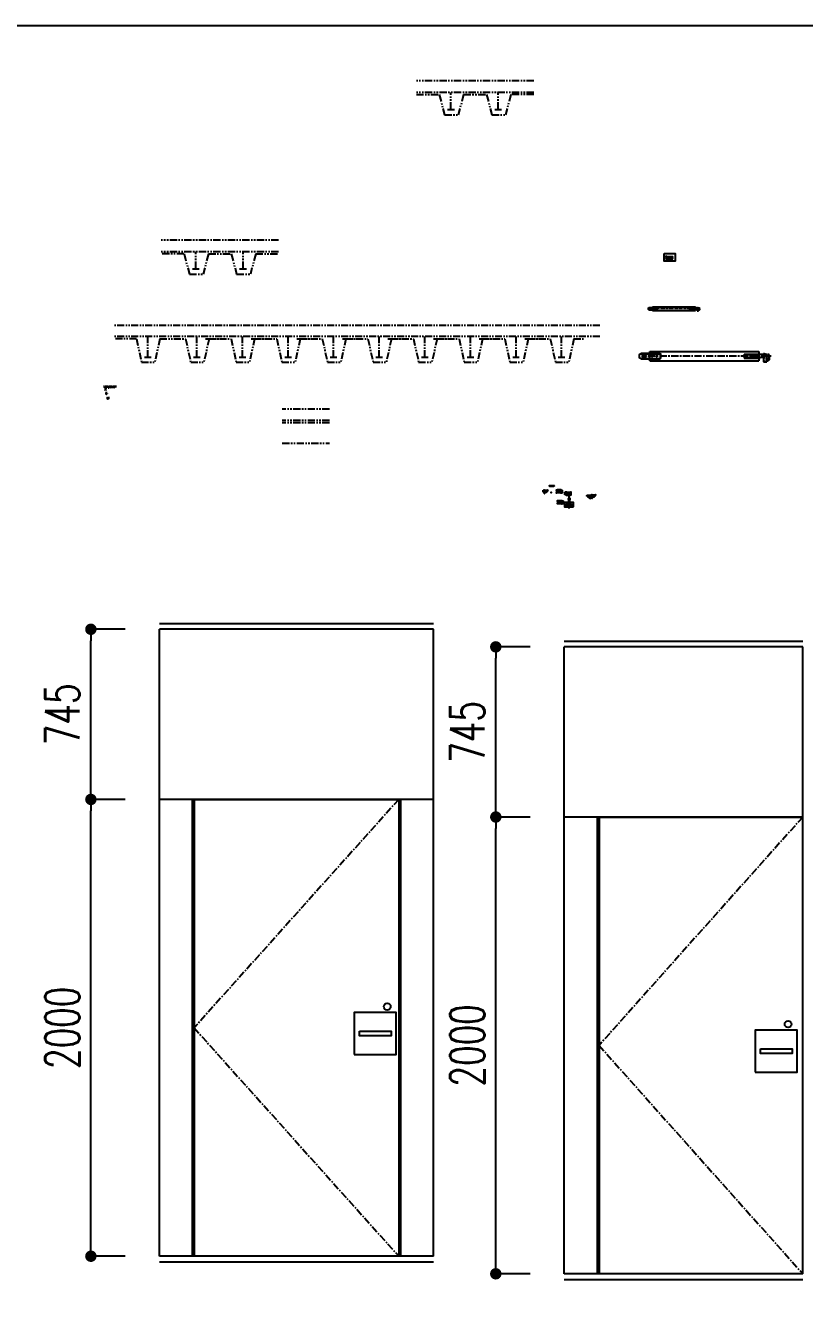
# Model space of a CAD drawing. Header units: inches. Extents: x 107967 to 757940, y -1505 to 368711.
# Drawn here: x 351636 to 438283, y 142697 to 284385 of the extents above; entities that cross this region are included whole.
import ezdxf

# ---------------------------------------------------------------- set-up
doc = ezdxf.new("R2010")
doc.units = ezdxf.units.IN
doc.header["$MEASUREMENT"] = 0
for name, pattern in [('CENTER', [50.8, 31.75, -6.35, 6.35, -6.35]), ('HIDDEN', [9.525, 6.35, -3.175]), ('PHANTOM', [63.5, 31.75, -6.35, 6.35, -6.35, 6.35, -6.35])]:
    doc.linetypes.add(name, pattern=pattern)
for name, color, linetype in [('_P11_製品', 4, 'Continuous'), ('_P11_製品寸法', 9, 'Continuous'), ('_別途', 6, 'PHANTOM'), ('_吊下地', 40, 'Continuous'), ('_基準', 1, 'CENTER'), ('_製品', 4, 'Continuous'), ('P11_製品', 4, 'Continuous')]:
    doc.layers.add(name, color=color, linetype=linetype)
doc.styles.add('OKAMURA', font='simplex8.shx', dxfattribs={"width": 0.7, "bigfont": 'BIGFONT.shx'})
doc.dimstyles.new('OKAMURA-050', dxfattribs={"dimscale": 50, "dimtxt": 3, "dimasz": 1, "dimexe": 0, "dimexo": 3, "dimgap": 1, "dimtad": 1, "dimdec": 8, "dimdsep": 46, "dimtxsty": 'OKAMURA', "dimblk1": 'DOT', "dimblk2": 'DOT', "dimsah": 1, "dimcen": 0, "dimclrt": 3, "dimadec": 0, "dimazin": 0, "dimtfac": 1, "dimtdec": 8, "dimtix": 1, "dimtmove": 2, "dimatfit": 3, "dimfxl": 1, "dimtolj": 1, "dimarcsym": 0})

# ---------------------------------------------------------------- blocks, each defined once
blk = doc.blocks.new('*U175')
at = {"layer": '_別途'}
for p, q in [((207, 60), (0, 60)), ((207, 10), (0, 10)), ((0, 0), (100, 0)), ((100, 0), (123.5, -88)), ((151.5, -65), (151.5, 10)), ((207, 0), (183.5, -88)), ((123.5, -88), (183.5, -88)), ((136.5, -65), (166.5, -65))]:
    blk.add_line(p, q, dxfattribs=at)
blk = doc.blocks.new('*U176')
at = {"layer": '_別途'}
for p, q in [((207, 60), (0, 60)), ((207, 10), (0, 10)), ((207, 0), (0, 0)), ((0, -88), (207, -88))]:
    blk.add_line(p, q, dxfattribs=at)
blk = doc.blocks.new('SAN_DEKKI_Y2')
at = {"layer": '_別途'}
for p, q in [((207, 60), (-100, 60)), ((51.5, 10), (-100, 10)), ((-100, 0), (0, 0)), ((0, 0), (23.5, -88)), ((51.5, -65), (51.5, 10)), ((207, 10), (51.5, 10)), ((107, 0), (83.5, -88)), ((107, 0), (207, 0)), ((23.5, -88), (83.5, -88)), ((36.5, -65), (66.5, -65))]:
    blk.add_line(p, q, dxfattribs=at)
blk = doc.blocks.new('*U177')
at = {"layer": '_別途'}
for p, q in [((1451, 60), (0, 60)), ((1451, 10), (0, 10)), ((100, 0), (0, 0)), ((100, 0), (123.5, -88)), ((151.5, -65), (151.5, 10)), ((207, 0), (183.5, -88)), ((207, 0), (257, 0)), ((257, 0), (307, 0)), ((307, 0), (330.5, -88)), ((358.5, -65), (358.5, 10)), ((414, 0), (390.5, -88)), ((414, 0), (464, 0)), ((464, 0), (514, 0)), ((514, 0), (537.5, -88)), ((565.5, -65), (565.5, 10)), ((621, 0), (597.5, -88)), ((621, 0), (671, 0)), ((671, 0), (721, 0)), ((721, 0), (744.5, -88)), ((772.5, -65), (772.5, 10)), ((828, 0), (804.5, -88)), ((828, 0), (878, 0)), ((878, 0), (928, 0)), ((928, 0), (951.5, -88)), ((979.5, -65), (979.5, 10)), ((1035, 0), (1011.5, -88)), ((1035, 0), (1085, 0)), ((1085, 0), (1135, 0)), ((1135, 0), (1158.5, -88)), ((1186.5, -65), (1186.5, 10)), ((1242, 0), (1218.5, -88)), ((1242, 0), (1292, 0)), ((123.5, -88), (183.5, -88)), ((136.5, -65), (166.5, -65)), ((330.5, -88), (390.5, -88)), ((343.5, -65), (373.5, -65)), ((537.5, -88), (597.5, -88)), ((550.5, -65), (580.5, -65)), ((744.5, -88), (804.5, -88)), ((757.5, -65), (787.5, -65)), ((951.5, -88), (1011.5, -88)), ((964.5, -65), (994.5, -65)), ((1158.5, -88), (1218.5, -88)), ((1171.5, -65), (1201.5, -65))]:
    blk.add_line(p, q, dxfattribs=at)
blk = doc.blocks.new('*U173')
at = {"layer": '_別途'}
for p, q in [((2204.3, 60), (0, 60)), ((2204.3, 10), (0, 10)), ((100, 0), (0, 0)), ((100, 0), (123.5, -106.7)), ((151.5, -83.7), (151.5, 10)), ((207, 0), (183.5, -106.7)), ((207, 0), (323, 0)), ((323, 0), (346.5, -106.7)), ((374.5, -83.7), (374.5, 10)), ((430, 0), (406.5, -106.7)), ((414, 0), (530, 0)), ((430, 0), (480, 0)), ((530, 0), (553.5, -106.7)), ((581.5, -83.7), (581.5, 10)), ((637, 0), (613.5, -106.7)), ((621, 0), (737, 0)), ((637, 0), (687, 0)), ((737, 0), (760.5, -106.7)), ((788.5, -83.7), (788.5, 10)), ((844, 0), (820.5, -106.7)), ((828, 0), (944, 0)), ((844, 0), (894, 0)), ((944, 0), (967.5, -106.7)), ((995.5, -83.7), (995.5, 10)), ((1051, 0), (1027.5, -106.7)), ((1035, 0), (1151, 0)), ((1051, 0), (1101, 0)), ((1151, 0), (1174.5, -106.7)), ((1202.5, -83.7), (1202.5, 10)), ((1258, 0), (1234.5, -106.7)), ((1242, 0), (1358, 0)), ((1258, 0), (1308, 0)), ((1358, 0), (1381.5, -106.7)), ((1409.5, -83.7), (1409.5, 10)), ((1465, 0), (1441.5, -106.7)), ((1449, 0), (1565, 0)), ((1465, 0), (1515, 0)), ((1565, 0), (1588.5, -106.7)), ((1616.5, -83.7), (1616.5, 10)), ((1672, 0), (1648.5, -106.7)), ((1656, 0), (1772, 0)), ((1672, 0), (1722, 0)), ((1772, 0), (1795.5, -106.7)), ((1823.5, -83.7), (1823.5, 10)), ((1879, 0), (1855.5, -106.7)), ((1863, 0), (1979, 0)), ((1879, 0), (1929, 0)), ((1979, 0), (2002.5, -106.7)), ((2030.5, -83.7), (2030.5, 10)), ((2086, 0), (2062.5, -106.7)), ((2086, 0), (2136, 0)), ((123.5, -106.7), (183.5, -106.7)), ((136.5, -83.7), (166.5, -83.7)), ((346.5, -106.7), (406.5, -106.7)), ((359.5, -83.7), (389.5, -83.7)), ((553.5, -106.7), (613.5, -106.7)), ((566.5, -83.7), (596.5, -83.7)), ((760.5, -106.7), (820.5, -106.7)), ((773.5, -83.7), (803.5, -83.7)), ((967.5, -106.7), (1027.5, -106.7)), ((980.5, -83.7), (1010.5, -83.7)), ((1174.5, -106.7), (1234.5, -106.7)), ((1187.5, -83.7), (1217.5, -83.7)), ((1381.5, -106.7), (1441.5, -106.7)), ((1394.5, -83.7), (1424.5, -83.7)), ((1588.5, -106.7), (1648.5, -106.7)), ((1601.5, -83.7), (1631.5, -83.7)), ((1795.5, -106.7), (1855.5, -106.7)), ((1808.5, -83.7), (1838.5, -83.7)), ((2002.5, -106.7), (2062.5, -106.7)), ((2015.5, -83.7), (2045.5, -83.7))]:
    blk.add_line(p, q, dxfattribs=at)
blk = doc.blocks.new('_DOT')
at = {"color": 0, "linetype": 'ByBlock'}
blk.add_line((-0.5, 0), (-1, 0), dxfattribs=at)
at = {"color": 0, "linetype": 'ByBlock', "const_width": 0.5}
blk.add_lwpolyline([(-0.25, 0, 1), (0.25, 0, 1)], format="xyb", close=True, dxfattribs=at)
blk = doc.blocks.new('*D213')
at = {"layer": '_P11_製品寸法', "color": 0, "lineweight": -2, "transparency": 16777216}
for p, q in [((-150, 2025), (-300, 2025)), ((-300, 75), (-300, 1975)), ((-150, 25), (-300, 25))]:
    blk.add_line(p, q, dxfattribs=at)
at = {"layer": 'Defpoints', "color": 0, "transparency": 16777216}
for p in [(-300, 2025), (0, 2025), (0, 25)]:
    blk.add_point(p, dxfattribs=at)
at = {"layer": '_P11_製品寸法', "color": 0, "lineweight": -2, "transparency": 16777216, "xscale": 50, "yscale": 50, "zscale": 50}
for p, rotation in [((-300, 2025), 90), ((-300, 25), 270)]:
    blk.add_blockref('_DOT', p, dxfattribs=dict(at, rotation=rotation))
at = {"layer": '_P11_製品寸法', "color": 3, "transparency": 16777216, "insert": (-425, 1025), "char_height": 150, "attachment_point": 5, "rotation": 90, "style": 'OKAMURA'}
blk.add_mtext('\\A1;2000', dxfattribs=at)
blk = doc.blocks.new('*D214')
at = {"layer": '_P11_製品寸法', "color": 0, "lineweight": -2, "transparency": 16777216}
for p, q in [((-150, 2770), (-300, 2770)), ((-300, 2075), (-300, 2720)), ((-150, 2025), (-300, 2025))]:
    blk.add_line(p, q, dxfattribs=at)
at = {"layer": 'Defpoints', "color": 0, "transparency": 16777216}
for p in [(-300, 2770), (0, 2770), (0, 2025)]:
    blk.add_point(p, dxfattribs=at)
at = {"layer": '_P11_製品寸法', "color": 0, "lineweight": -2, "transparency": 16777216, "xscale": 50, "yscale": 50, "zscale": 50}
for p, rotation in [((-300, 2770), 90), ((-300, 2025), 270)]:
    blk.add_blockref('_DOT', p, dxfattribs=dict(at, rotation=rotation))
at = {"layer": '_P11_製品寸法', "color": 3, "transparency": 16777216, "insert": (-425, 2397.5), "char_height": 150, "attachment_point": 5, "rotation": 90, "style": 'OKAMURA'}
blk.add_mtext('\\A1;745', dxfattribs=at)
blk = doc.blocks.new('p11- tay nam')
for points in [[(-144, -210), (40, -210), (40, -26), (-144, -26)], [(-121, -108), (17, -108), (17, -128), (-121, -128)]]:
    blk.add_lwpolyline(points, close=True)
blk.add_circle((0, 0), 15)
blk = doc.blocks.new('*D218')
at = {"layer": '_P11_製品寸法', "color": 0, "lineweight": -2, "transparency": 16777216}
for p, q in [((-150, 2025), (-300, 2025)), ((-300, 75), (-300, 1975)), ((-150, 25), (-300, 25))]:
    blk.add_line(p, q, dxfattribs=at)
at = {"layer": 'Defpoints', "color": 0, "transparency": 16777216}
for p in [(-300, 2025), (0, 2025), (0, 25)]:
    blk.add_point(p, dxfattribs=at)
at = {"layer": '_P11_製品寸法', "color": 0, "lineweight": -2, "transparency": 16777216, "xscale": 50, "yscale": 50, "zscale": 50}
for p, rotation in [((-300, 2025), 90), ((-300, 25), 270)]:
    blk.add_blockref('_DOT', p, dxfattribs=dict(at, rotation=rotation))
at = {"layer": '_P11_製品寸法', "color": 3, "transparency": 16777216, "insert": (-425, 1025), "char_height": 150, "attachment_point": 5, "rotation": 90, "style": 'OKAMURA'}
blk.add_mtext('\\A1;2000', dxfattribs=at)
blk = doc.blocks.new('*D219')
at = {"layer": '_P11_製品寸法', "color": 0, "lineweight": -2, "transparency": 16777216}
for p, q in [((-150, 2770), (-300, 2770)), ((-300, 2075), (-300, 2720)), ((-150, 2025), (-300, 2025))]:
    blk.add_line(p, q, dxfattribs=at)
at = {"layer": 'Defpoints', "color": 0, "transparency": 16777216}
for p in [(-300, 2770), (0, 2770), (0, 2025)]:
    blk.add_point(p, dxfattribs=at)
at = {"layer": '_P11_製品寸法', "color": 0, "lineweight": -2, "transparency": 16777216, "xscale": 50, "yscale": 50, "zscale": 50}
for p, rotation in [((-300, 2770), 90), ((-300, 2025), 270)]:
    blk.add_blockref('_DOT', p, dxfattribs=dict(at, rotation=rotation))
at = {"layer": '_P11_製品寸法', "color": 3, "transparency": 16777216, "insert": (-425, 2397.5), "char_height": 150, "attachment_point": 5, "rotation": 90, "style": 'OKAMURA'}
blk.add_mtext('\\A1;745', dxfattribs=at)
blk = doc.blocks.new('*U166')
blk.add_line((0, 88), (0, 88))
blk.add_line((0, 88), (0, 88))
at = {"layer": '_別途'}
for p, q in [((514, 148), (0, 148)), ((514, 98), (0, 98)), ((100, 88), (0, 88)), ((100, 88), (123.5, 0)), ((151.5, 23), (151.5, 98)), ((207, 88), (183.5, 0)), ((207, 88), (307, 88)), ((307, 88), (330.5, 0)), ((307, 88), (330.5, 0)), ((358.5, 23), (358.5, 98)), ((358.5, 23), (358.5, 98)), ((414, 88), (390.5, 0)), ((414, 88), (390.5, 0)), ((414, 88), (514, 88)), ((123.5, 0), (183.5, 0)), ((136.5, 23), (166.5, 23)), ((330.5, 0), (390.5, 0)), ((330.5, 0), (390.5, 0)), ((343.5, 23), (373.5, 23)), ((343.5, 23), (373.5, 23))]:
    blk.add_line(p, q, dxfattribs=at)
blk = doc.blocks.new('*U167')
blk.add_line((0, 88), (0, 88))
blk.add_line((0, 88), (0, 88))
at = {"layer": '_別途'}
for p, q in [((0, 148), (-514, 148)), ((0, 98), (-514, 98)), ((-514, 88), (-414, 88)), ((-414, 88), (-390.5, 0)), ((-414, 88), (-390.5, 0)), ((-362.5, 23), (-362.5, 98)), ((-362.5, 23), (-362.5, 98)), ((-307, 88), (-330.5, 0)), ((-307, 88), (-330.5, 0)), ((-307, 88), (-207, 88)), ((-207, 88), (-183.5, 0)), ((-155.5, 23), (-155.5, 98)), ((-100, 88), (-123.5, 0)), ((0, 88), (-100, 88)), ((-390.5, 0), (-330.5, 0)), ((-377.5, 23), (-347.5, 23)), ((-377.5, 23), (-347.5, 23)), ((-183.5, 0), (-123.5, 0)), ((-170.5, 23), (-140.5, 23)), ((-390.5, 0), (-330.5, 0))]:
    blk.add_line(p, q, dxfattribs=at)
blk = doc.blocks.new('*U200')
at = {"layer": '_別途'}
for p, q in [((207, 148), (0, 148)), ((207, 98), (0, 98)), ((207, 88), (0, 88)), ((0, 0), (207, 0))]:
    blk.add_line(p, q, dxfattribs=at)
blk = doc.blocks.new('P_SCREW_RIGHT')
at = {"layer": '_吊下地', "linetype": 'ByBlock'}
for p, q in [((-17, 10), (-17, -10)), ((31, 17), (-12, 17)), ((-12, 15), (-12, 17)), ((31, 16), (-12, 16)), ((-11, 10), (-11, -10)), ((0, 17), (0, 17)), ((32, -14), (32, 14)), ((35, 15), (49, 15)), ((37, -15), (37, 15)), ((49, -15), (49, 15)), ((-12, -17), (-12, -15)), ((31, -16), (-12, -16)), ((31, -17), (-12, -17)), ((0, -17), (0, -17)), ((35, -15), (49, -15))]:
    blk.add_line(p, q, dxfattribs=at)
at = {"layer": '_吊下地', "color": 6, "linetype": 'HIDDEN'}
for radius in [8.5, 6]:
    blk.add_circle((0, 0), radius, dxfattribs=at)
at = {"layer": '_吊下地', "linetype": 'ByBlock'}
for centre in [(27, 8), (27, -8)]:
    blk.add_circle(centre, 1.5, dxfattribs=at)
for centre, start, end in [((-12, 10), 90, 180), ((-6, 10), 90, 180), ((35, 20), 222.8436, 270), ((-12, -10), 180, 270), ((-6, -10), 180, 270), ((35, -20), 90, 137.1564)]:
    blk.add_arc(centre, 5, start, end, dxfattribs=at)
at = {"layer": '_吊下地', "linetype": 'ByBlock', "extrusion": (0, 0, -1)}
for centre, major_axis, ratio in [((35, 9), (0, 1.5), 0.904894), ((35, -10), (0, 1.49), 0.909015)]:
    blk.add_ellipse(centre, major_axis=major_axis, ratio=ratio, dxfattribs=at)
at = {"layer": '_吊下地', "linetype": 'ByBlock'}
for p in [(-17, 15), (-16, 14), (-10, 14), (31, 17), (-17, -15), (31, -17)]:
    blk.add_point(p, dxfattribs=at)
at = {"layer": '_吊下地', "color": 0, "linetype": 'ByBlock'}
blk.add_point((0, 0), dxfattribs=at)
at = {"layer": '_基準'}
blk.add_line((43, 15), (43, -15), dxfattribs=at)
blk = doc.blocks.new('P_SCREW_LEFT')
at = {"layer": '_吊下地', "linetype": 'ByBlock'}
for p, q in [((-34, 10), (15, 10)), ((-34, -14), (-34, 10)), ((-3, 2), (-2, 3)), ((-2, 1), (-3, 2)), ((-1, 2), (-2, 3)), ((1, 2), (2, 3)), ((3, 2), (2, 3)), ((2, 1), (3, 2)), ((11, -1), (16, 2)), ((16, 2), (20, 2)), ((20, 2), (20, 6)), ((-34, -14), (-25, -14)), ((-25, -20), (-25, -14)), ((-20, -26), (-15, -26)), ((-15, -22), (-2, -11)), ((-15, -26), (-15, -22)), ((-2, -1), (-3, -2)), ((-2, -3), (-3, -2)), ((-1, -2), (-2, -3)), ((1, -2), (2, -3)), ((2, -1), (3, -2)), ((2, -3), (3, -2))]:
    blk.add_line(p, q, dxfattribs=at)
at = {"layer": '_吊下地', "color": 6, "linetype": 'HIDDEN'}
for p, q in [((-32, -14), (-32, 10)), ((-30, 10), (-30, -14)), ((-20, 10), (-20, -26))]:
    blk.add_line(p, q, dxfattribs=at)
at = {"layer": '_吊下地', "linetype": 'ByBlock'}
blk.add_lwpolyline([(-5, 5), (2, 7), (7, 2), (5, -5), (-2, -7), (-7, -2)], close=True, dxfattribs=at)
for radius in [6.32, 5.82]:
    blk.add_circle((0, 0), radius, dxfattribs=at)
at = {"layer": '_吊下地', "color": 6, "linetype": 'HIDDEN'}
blk.add_circle((0, 0), 4, dxfattribs=at)
at = {"layer": '_吊下地', "linetype": 'ByBlock'}
for centre, radius, start, end in [((-2, 0), 1, 315, 45), ((0, 2), 1, 225, 315), ((2, 0), 1, 135, 225), ((15, 6), 5, 0, 90), ((-20, -20), 5, 180, 270), ((-1, 1), 12, 266.4268, 349.2461), ((0, -2), 1, 45, 135)]:
    blk.add_arc(centre, radius, start, end, dxfattribs=at)
blk.add_point((-25, 10), dxfattribs=at)
at = {"layer": '_製品', "color": 1, "linetype": 'CENTER'}
blk.add_line((-25, 10), (-25, -23), dxfattribs=at)
blk = doc.blocks.new('FVBASE29')
at = {"layer": '_吊下地', "color": 0, "linetype": 'ByBlock'}
for p, q in [((-65, 8.6), (5, 8.6)), ((-65, -8.7), (-65, 8.6)), ((-65, 6.3), (5, 6.3)), ((-60, 6.3), (-60, 8.6)), ((19.8, 6.3), (-20, 6.3)), ((-20, 6.3), (-20, -6.4)), ((0, 6.3), (0, 8.6)), ((0, -8.7), (0, 8.6)), ((5, 6.3), (5, 8.6)), ((19.8, 24.3), (28.6, 24.3)), ((19.8, -12), (19.8, 24.3)), ((19.8, 22), (34.8, 22)), ((22.1, -12), (44.8, 2)), ((28.6, 24.3), (34.8, 24.3)), ((34.8, 22), (34.8, 24.3)), ((44.8, 2), (44.8, 12)), ((-65, -6.4), (5, -6.4)), ((-65, -8.7), (5, -8.7)), ((-60, -8.7), (-60, -6.4)), ((19.8, -6.4), (-20, -6.4)), ((0, -8.7), (0, -6.4)), ((5, -8.7), (5, -6.4)), ((19.8, -12), (22.1, -12))]:
    blk.add_line(p, q, dxfattribs=at)
at = {"layer": '_吊下地', "color": 0}
blk.add_line((0, -20), (0, 20), dxfattribs=at)
at = {"layer": '_吊下地', "color": 6, "linetype": 'HIDDEN'}
for p, q in [((19.8, 6.3), (45, 6.3)), ((45, 6.3), (45, -6.4)), ((45, -6.4), (19.8, -6.4))]:
    blk.add_line(p, q, dxfattribs=at)
at = {"layer": '_吊下地', "color": 0, "linetype": 'ByBlock'}
for centre in [(-55, 0), (-35, 0)]:
    blk.add_circle(centre, 3.5, dxfattribs=at)
at = {"layer": '_吊下地', "color": 6, "linetype": 'HIDDEN'}
blk.add_circle((34.8, 12.1), 4, dxfattribs=at)
at = {"layer": '_吊下地', "color": 0, "linetype": 'ByBlock'}
for centre, radius, start, end in [((-57.8, 0.7), 1.74, 299.9987, 30.0013), ((-55, 0), 2.05, 120, 128.062), ((-55, 0), 2.05, 111.938, 120), ((-54.3, 2.8), 1.74, 209.9987, 300.0013), ((-52.2, -0.7), 1.74, 119.9987, 210.0013), ((-55, 0), 2.05, 30, 38.062), ((-55, 0), 2.05, 21.938, 30), ((-37.8, 0.7), 1.74, 299.9987, 30.0013), ((-35, 0), 2.05, 120, 128.062), ((-35, 0), 2.05, 111.938, 120), ((-34.3, 2.8), 1.74, 209.9987, 300.0013), ((-32.2, -0.7), 1.74, 119.9987, 210.0013), ((-35, 0), 2.05, 30, 38.062), ((-35, 0), 2.05, 21.938, 30), ((34.8, 12), 10, 0, 90), ((-55, 0), 2.05, 201.938, 210), ((-55, 0), 2.05, 210, 218.062), ((-55.7, -2.8), 1.74, 29.9987, 120.0013), ((-55, 0), 2.05, 291.938, 300), ((-55, 0), 2.05, 300, 308.062), ((-35, 0), 2.05, 201.938, 210), ((-35, 0), 2.05, 210, 218.062), ((-35.7, -2.8), 1.74, 29.9987, 120.0013), ((-35, 0), 2.05, 291.938, 300), ((-35, 0), 2.05, 300, 308.062)]:
    blk.add_arc(centre, radius, start, end, dxfattribs=at)
blk = doc.blocks.new('FVBASE30')
at = {"layer": '_吊下地', "color": 0, "linetype": 'ByBlock'}
for p, q in [((-20, 5.5), (-20, -5.5)), ((-15, 12.5), (-15, 10.5)), ((-15, 12.5), (70, 12.5)), ((-15, 10.5), (72, 10.5)), ((23, -3.8), (23, 3.8)), ((70, 12.5), (70, 10.5)), ((70, -10.5), (70, 10.5)), ((70, 5), (72, 5)), ((72, -10.5), (72, 10.5)), ((-15, -10.5), (72, -10.5)), ((-15, -10.5), (-15, -12.5)), ((-15, -12.5), (70, -12.5)), ((70, -5), (72, -5)), ((70, -12.5), (70, -10.5))]:
    blk.add_line(p, q, dxfattribs=at)
at = {"layer": '_吊下地', "color": 0}
for p, q in [((-3.5, 0.5), (-2, 0.5)), ((-3.5, -0.5), (-3.5, 0.5)), ((-3.5, 0.5), (-2, 0.5)), ((-3.5, -0.5), (-3.5, 0.5)), ((-0.5, 3.5), (0.5, 3.5)), ((-0.5, 2), (-0.5, 3.5)), ((-0.5, 3.5), (0.5, 3.5)), ((-0.5, 2), (-0.5, 3.5)), ((0.5, 3.5), (0.5, 2)), ((0.5, 3.5), (0.5, 2)), ((2, 0.5), (3.5, 0.5)), ((2, 0.5), (3.5, 0.5)), ((3.5, 0.5), (3.5, -0.5)), ((3.5, 0.5), (3.5, -0.5)), ((25, 20), (25, -20)), ((-2, -0.5), (-3.5, -0.5)), ((-2, -0.5), (-3.5, -0.5)), ((-0.5, -3.5), (-0.5, -2)), ((-0.5, -3.5), (-0.5, -2)), ((0.5, -3.5), (-0.5, -3.5)), ((0.5, -3.5), (-0.5, -3.5)), ((0.5, -2), (0.5, -3.5)), ((0.5, -2), (0.5, -3.5)), ((3.5, -0.5), (2, -0.5)), ((3.5, -0.5), (2, -0.5))]:
    blk.add_line(p, q, dxfattribs=at)
at = {"layer": '_吊下地', "color": 6, "linetype": 'HIDDEN'}
for centre, radius in [((0, 0), 8.5), ((0, 0), 6), ((35, 0), 2.5), ((55, 0), 2.5)]:
    blk.add_circle(centre, radius, dxfattribs=at)
at = {"layer": '_吊下地', "color": 0}
blk.add_circle((0, 0), 4.5, dxfattribs=at)
blk.add_circle((0, 0), 4.5, dxfattribs=at)
at = {"layer": '_吊下地', "color": 0, "linetype": 'ByBlock'}
for centre, radius, start, end in [((-15, 5.5), 5, 90, 180), ((23.8, 0), 3.84, 102.6804, 257.3196), ((-15, -5.5), 5, 180, 270)]:
    blk.add_arc(centre, radius, start, end, dxfattribs=at)
at = {"layer": '_吊下地', "color": 0}
for centre, start, end in [((-2, 2), 270, 0), ((-2, 2), 270, 0), ((2, 2), 180, 270), ((2, 2), 180, 270), ((-2, -2), 0, 90), ((-2, -2), 0, 90), ((2, -2), 90, 180), ((2, -2), 90, 180)]:
    blk.add_arc(centre, 1.5, start, end, dxfattribs=at)
blk.add_point((0, 0), dxfattribs=at)
blk.add_point((0, 0), dxfattribs=at)
at = {"layer": '_吊下地', "color": 0, "linetype": 'ByBlock'}
blk.add_point((0, 0), dxfattribs=at)
blk = doc.blocks.new('*U324')
at = {"layer": '_吊下地'}
for p, q in [((25, 20), (502.6, 20)), ((25, -20), (502.6, -20))]:
    blk.add_line(p, q, dxfattribs=at)
at = {"layer": '_基準'}
blk.add_line((556.5, 0), (0, 0), dxfattribs=at)
at = {"layer": '_吊下地', "xscale": -1, "rotation": 180}
for name, p in [('FVBASE30', (0, 0)), ('FVBASE29', (502.6, 0))]:
    blk.add_blockref(name, p, dxfattribs=at)
blk = doc.blocks.new('*U326')
at = {"layer": '_吊下地', "linetype": 'ByBlock'}
for p, q in [((-34, 10), (15, 10)), ((-34, -14), (-34, 10)), ((-3, 2), (-2, 3)), ((-2, 1), (-3, 2)), ((-1, 2), (-2, 3)), ((1, 2), (2, 3)), ((3, 2), (2, 3)), ((2, 1), (3, 2)), ((11, -1), (16, 2)), ((16, 2), (20, 2)), ((20, 2), (20, 6)), ((-34, -14), (-25, -14)), ((-25, -20), (-25, -14)), ((-20, -26), (-15, -26)), ((-15, -22), (-2, -11)), ((-15, -26), (-15, -22)), ((-2, -1), (-3, -2)), ((-2, -3), (-3, -2)), ((-1, -2), (-2, -3)), ((1, -2), (2, -3)), ((2, -1), (3, -2)), ((2, -3), (3, -2))]:
    blk.add_line(p, q, dxfattribs=at)
at = {"layer": '_吊下地', "linetype": 'HIDDEN'}
for p, q in [((-27, 49), (-33, 48)), ((-32, 49), (-33, 48)), ((-31, 36), (-33, 48)), ((-27, 50), (-32, 49)), ((-18, 12), (-32, 12)), ((-32, 10), (-32, 12)), ((-31, 14), (-31, 36)), ((-19, 14), (-31, 14)), ((-30, 10), (-30, -14)), ((-25, 36), (-27, 50)), ((-24, 36), (-25, 36)), ((-24, 36), (-22, 50)), ((-17, 49), (-22, 50)), ((-17, 48), (-22, 49)), ((-20, 10), (-20, -26)), ((-19, 36), (-17, 48)), ((-19, 14), (-19, 36)), ((-18, 10), (-18, 12)), ((-17, 48), (-17, 49))]:
    blk.add_line(p, q, dxfattribs=at)
at = {"layer": '_吊下地'}
for p, q in [((-18, 10), (-32, 10)), ((-30, 10), (-30, -114)), ((-28, -114), (-28, 10)), ((-22, -114), (-22, 10)), ((-20, 10), (-20, -114)), ((-20, -114), (-30, -114))]:
    blk.add_line(p, q, dxfattribs=at)
at = {"layer": '_吊下地', "color": 6, "linetype": 'HIDDEN'}
blk.add_line((-32, -14), (-32, 10), dxfattribs=at)
at = {"layer": '_吊下地', "linetype": 'ByBlock'}
blk.add_lwpolyline([(-5, 5), (2, 7), (7, 2), (5, -5), (-2, -7), (-7, -2)], close=True, dxfattribs=at)
for radius in [6.32, 5.82]:
    blk.add_circle((0, 0), radius, dxfattribs=at)
at = {"layer": '_吊下地', "color": 6, "linetype": 'HIDDEN'}
blk.add_circle((0, 0), 4, dxfattribs=at)
at = {"layer": '_吊下地', "linetype": 'HIDDEN'}
for centre, start, end in [((-36, 15), 325.26993, 357.86017), ((-13, 15), 182.13983, 214.73007)]:
    blk.add_arc(centre, 5.64, start, end, dxfattribs=at)
at = {"layer": '_吊下地', "linetype": 'ByBlock'}
for centre, radius, start, end in [((-2, 0), 1, 315, 45), ((0, 2), 1, 225, 315), ((2, 0), 1, 135, 225), ((15, 6), 5, 0, 90), ((-20, -20), 5, 180, 270), ((-1, 1), 12, 266.42683, 349.24607), ((0, -2), 1, 45, 135)]:
    blk.add_arc(centre, radius, start, end, dxfattribs=at)
blk.add_point((-25, 10), dxfattribs=at)
at = {"layer": '_製品', "color": 1, "linetype": 'CENTER'}
blk.add_line((-25, 10), (-25, -23), dxfattribs=at)
blk = doc.blocks.new('P_SUPPORT_ROOM_1')
at = {"layer": '_吊下地'}
for p, q in [((-8, 45), (-3, 46)), ((-8, 45), (-8, 43)), ((-8, 43), (-3, 43)), ((-8, 41), (-2, 41)), ((-8, 41), (-7, 38)), ((-7, 38), (-2, 39)), ((-7, 36), (-2, 37)), ((-7, 36), (-7, 34)), ((-7, 34), (-2, 34)), ((-7, 32), (-1, 32)), ((-7, 32), (-7, 29)), ((-7, 29), (-1, 30)), ((-6, 27), (-1, 28)), ((-6, 27), (-6, 24)), ((-6, 24), (-6, 2)), ((-1, 24), (-3, 46)), ((-1, 24), (1, 24)), ((0, 57), (0, -29)), ((0, 50), (0, 50)), ((1, 24), (3, 46)), ((7, 32), (1, 32)), ((7, 29), (1, 30)), ((6, 27), (1, 28)), ((8, 41), (2, 41)), ((7, 38), (2, 39)), ((7, 36), (2, 37)), ((7, 34), (2, 34)), ((8, 45), (3, 46)), ((8, 43), (3, 43)), ((6, 27), (6, 24)), ((6, 24), (6, 2)), ((8, 41), (7, 38)), ((7, 36), (7, 34)), ((7, 32), (7, 29)), ((8, 45), (8, 43)), ((50, -4), (-50, -4)), ((12, -4), (-12, -4)), ((-12, -6), (-12, -4)), ((12, -6), (-12, -6)), ((-11, -14), (-11, -6)), ((11, -6), (-11, -6)), ((-9, -16), (-11, -14)), ((9, -16), (-9, -16)), ((-6, -16), (-6, -22)), ((-6, -22), (-5, -24)), ((6, -22), (-6, -22)), ((-5, -14), (-5, -6)), ((-5, -24), (5, -24)), ((-4, -24), (-4, -26)), ((-4, -26), (4, -26)), ((3, -24), (-3, -24)), ((3, -27), (-3, -27)), ((4, -24), (4, -26)), ((5, -14), (5, -6)), ((6, -22), (5, -24)), ((6, -16), (6, -22)), ((9, -16), (11, -14)), ((11, -14), (11, -6)), ((12, -6), (12, -4))]:
    blk.add_line(p, q, dxfattribs=at)
at = {"layer": '_吊下地', "color": 6, "linetype": 'HIDDEN'}
for p, q in [((-6, -2), (-6, 2)), ((-2, -24), (-2, 42)), ((2, -24), (2, 42)), ((6, -2), (6, 2)), ((-5, -4), (-6, -2)), ((-6, -2), (6, -2)), ((-6, -4), (-6, -16)), ((-5, -4), (-6, -4)), ((-6, -4), (6, -4)), ((-5, -4), (-5, -4)), ((-5, -16), (-5, -4)), ((-5, -24), (-5, -16)), ((5, -4), (6, -2)), ((5, -4), (6, -4)), ((5, -4), (5, -4)), ((5, -16), (5, -4)), ((5, -24), (5, -16)), ((6, -4), (6, -16))]:
    blk.add_line(p, q, dxfattribs=at)
at = {"layer": '_吊下地', "linetype": 'HIDDEN'}
blk.add_line((5, -4), (-5, -4), dxfattribs=at)
at = {"layer": '_吊下地'}
blk.add_lwpolyline([(50, -50), (50, 0), (-50, 0), (-50, -50), (50, -50)], dxfattribs=at)
for centre, radius in [((-20, -30), 6), ((20, -30), 6.5)]:
    blk.add_circle(centre, radius, dxfattribs=at)
for centre, radius, start, end in [((-11, 41), 3, 343.695, 27.7436), ((-10, 37), 3, 343.695, 27.7436), ((-10, 33), 3, 343.695, 27.7436), ((-9, 28), 3, 343.695, 27.7436), ((13, 42), 16, 149.2465, 178.0085), ((13, 42), 16, 178.0085, 180), ((-13, 42), 16, 1.9915, 30.7535), ((-13, 42), 16, 0, 1.9915), ((9, 28), 3, 152.2564, 196.305), ((10, 37), 3, 152.2564, 196.305), ((10, 33), 3, 152.2564, 196.305), ((11, 41), 3, 152.2564, 196.305), ((-8, -12), 3.88, 270.0357, 315.0441), ((0, -2), 13.8, 246.5734, 293.4266), ((-3, -24), 0.5, 90, 180), ((0, -24), 4, 200.3641, 228.5904), ((3, -24), 0.5, 0, 90), ((0, -24), 4, 311.4096, 339.6359), ((8, -12), 3.88, 224.9559, 269.9643)]:
    blk.add_arc(centre, radius, start, end, dxfattribs=at)
blk.add_point((0, 2), dxfattribs=at)
at = {"layer": '_吊下地', "color": 0}
blk.add_point((0, 0), dxfattribs=at)
at = {"layer": '_基準'}
for p, q in [((0, -70), (0, 70)), ((45, -30), (-45, -30)), ((-20, -55), (-20, -5)), ((20, -55), (20, -5))]:
    blk.add_line(p, q, dxfattribs=at)
blk = doc.blocks.new('FVBASE31')
at = {"layer": '_吊下地', "color": 0}
for p, q in [((-5, 10), (-11, 1)), ((-11, 1), (-6, -9)), ((6, 9), (-5, 10)), ((6, 9), (11, -1)), ((29, -21), (29, 19)), ((5, -10), (-6, -9)), ((11, -1), (5, -10))]:
    blk.add_line(p, q, dxfattribs=at)
at = {"layer": '_吊下地', "color": 6, "linetype": 'HIDDEN'}
blk.add_circle((0, 0), 12, dxfattribs=at)
at = {"layer": '_吊下地', "color": 0}
for radius in [9.5, 7, 6]:
    blk.add_circle((0, 0), radius, dxfattribs=at)
at = {"layer": '_基準'}
for p, q in [((13, -11), (-13, 11)), ((11, 13), (-11, -13))]:
    blk.add_line(p, q, dxfattribs=at)
blk = doc.blocks.new('FVBASE32')
at = {"layer": '_吊下地', "color": 0}
for p, q in [((-29, -21), (-29, 19)), ((-5, 10), (-11, 1)), ((-11, 1), (-6, -9)), ((6, 9), (-5, 10)), ((6, 9), (11, -1)), ((5, -10), (-6, -9)), ((11, -1), (5, -10))]:
    blk.add_line(p, q, dxfattribs=at)
at = {"layer": '_吊下地', "color": 6, "linetype": 'HIDDEN'}
blk.add_circle((0, 0), 12, dxfattribs=at)
at = {"layer": '_吊下地', "color": 0}
for radius in [9.5, 7, 6]:
    blk.add_circle((0, 0), radius, dxfattribs=at)
at = {"layer": '_基準'}
for p, q in [((13, -11), (-13, 11)), ((11, 13), (-11, -13))]:
    blk.add_line(p, q, dxfattribs=at)
blk = doc.blocks.new('*U323')
at = {"layer": '_吊下地'}
for p, q in [((-29, 19), (712, 19)), ((-29, 14), (712, 14)), ((-29, -21), (712, -21))]:
    blk.add_line(p, q, dxfattribs=at)
for name, p in [('FVBASE32', (0, 0)), ('FVBASE31', (683, 0))]:
    blk.add_blockref(name, p, dxfattribs=at)
blk = doc.blocks.new('P18_POINT_FOR_SAG_ROD')
at = {"layer": '_吊下地'}
for p, q in [((-5, 10), (-11, 1)), ((-11, 1), (-6, -9)), ((6, 9), (-5, 10)), ((6, 9), (11, -1)), ((5, -10), (-6, -9)), ((11, -1), (5, -10))]:
    blk.add_line(p, q, dxfattribs=at)
at = {"layer": '_吊下地', "color": 6, "linetype": 'HIDDEN'}
blk.add_circle((0, 0), 12, dxfattribs=at)
at = {"layer": '_吊下地'}
for radius in [9.5, 6]:
    blk.add_circle((0, 0), radius, dxfattribs=at)
at = {"layer": '_吊下地', "ltscale": 2}
blk.add_circle((0, 0), 7, dxfattribs=at)
at = {"layer": '_基準'}
for p, q in [((13, -11), (-13, 11)), ((11, 13), (-11, -13))]:
    blk.add_line(p, q, dxfattribs=at)
blk = doc.blocks.new('P11_HORIZONTAL_SUPPORT_SAG_ROD')
at = {"layer": '_吊下地'}
for p, q in [((-29, -21), (-29, 19)), ((-29, 19), (712, 19)), ((-29, 14), (712, 14)), ((-5, 10), (-11, 1)), ((-11, 1), (-6, -9)), ((6, 9), (-5, 10)), ((6, 9), (11, -1)), ((678, 10), (672, 1)), ((672, 1), (676, -9)), ((689, 9), (678, 10)), ((689, 9), (694, -1)), ((712, -21), (712, 19)), ((-29, -21), (712, -21)), ((5, -10), (-6, -9)), ((11, -1), (5, -10)), ((687, -10), (676, -9)), ((694, -1), (687, -10))]:
    blk.add_line(p, q, dxfattribs=at)
at = {"layer": '_吊下地', "color": 6, "linetype": 'HIDDEN'}
for centre in [(0, 0), (683, 0)]:
    blk.add_circle(centre, 12, dxfattribs=at)
at = {"layer": '_吊下地'}
for centre, radius in [((0, 0), 9.5), ((0, 0), 6), ((683, 0), 9.5), ((683, 0), 6)]:
    blk.add_circle(centre, radius, dxfattribs=at)
at = {"layer": '_吊下地', "ltscale": 2}
for centre in [(0, 0), (683, 0)]:
    blk.add_circle(centre, 7, dxfattribs=at)
at = {"layer": '_基準'}
for p, q in [((13, -11), (-13, 11)), ((11, 13), (-11, -13)), ((696, -11), (670, 11)), ((694, 13), (672, -13))]:
    blk.add_line(p, q, dxfattribs=at)
blk = doc.blocks.new('*U212')
at = {"layer": '_P11_製品'}
for p, q in [((0, 25), (0, 2770)), ((1200, 25), (1200, 2770)), ((1200, 2025), (0, 2025)), ((143.5, 2025), (143.5, 25)), ((152, 2025), (152, 25)), ((156, 2025), (1044, 2025)), ((1048, 2025), (1048, 25)), ((1056.5, 2025), (1056.5, 25)), ((0, 0), (1200, 0))]:
    blk.add_line(p, q, dxfattribs=at)
at = {"layer": '_P11_製品', "color": 1, "linetype": 'CENTER'}
for p, q in [((1048, 2025), (152, 1025)), ((152, 1025), (1048, 25))]:
    blk.add_line(p, q, dxfattribs=at)
at = {"layer": '_P11_製品'}
for points in [[(0, 2795), (1200, 2795)], [(1200, 2770), (0, 2770)], [(1200, 25), (0, 25)]]:
    blk.add_lwpolyline(points, dxfattribs=at)
at = {"layer": 'P11_製品'}
blk.add_blockref('p11- tay nam', (997.5, 1118), dxfattribs=at)
at = {"layer": '_P11_製品寸法'}
for base, p1, p2, picture, middle in [((-300, 2770), (0, 2025), (0, 2770), '*D214', (-425, 2397.5)), ((-300, 2025), (0, 25), (0, 2025), '*D213', (-425, 1025))]:
    dim = blk.add_linear_dim(base=base, p1=p1, p2=p2, angle=90, dimstyle='OKAMURA-050', override={"dimtad": 1, "dimdec": 1}, dxfattribs=at)
    dim.commit()
    dim.dimension.update_dxf_attribs({"geometry": picture, "text_midpoint": middle})
blk = doc.blocks.new('*U217')
at = {"layer": '_P11_製品'}
for p, q in [((0, 25), (0, 2770)), ((1044, 2025), (1044, 2770)), ((1044, 2025), (0, 2025)), ((143.5, 2025), (143.5, 25)), ((152, 2025), (152, 25)), ((156, 2025), (1044, 2025)), ((1044, 25), (1044, 2025)), ((0, 0), (1044, 0))]:
    blk.add_line(p, q, dxfattribs=at)
at = {"layer": '_P11_製品', "color": 1, "linetype": 'CENTER'}
for p, q in [((1044, 2025), (152, 1025)), ((152, 1025), (1044, 25))]:
    blk.add_line(p, q, dxfattribs=at)
at = {"layer": '_P11_製品'}
for points in [[(0, 2795), (1044, 2795)], [(1044, 2770), (0, 2770)], [(1044, 25), (0, 25)]]:
    blk.add_lwpolyline(points, dxfattribs=at)
at = {"layer": 'P11_製品'}
blk.add_blockref('p11- tay nam', (980, 1118), dxfattribs=at)
at = {"layer": '_P11_製品寸法'}
for base, p1, p2, picture, middle in [((-300, 2770), (0, 2025), (0, 2770), '*D219', (-425, 2397.5)), ((-300, 2025), (0, 25), (0, 2025), '*D218', (-425, 1025))]:
    dim = blk.add_linear_dim(base=base, p1=p1, p2=p2, angle=90, dimstyle='OKAMURA-050', override={"dimtad": 1, "dimdec": 1}, dxfattribs=at)
    dim.commit()
    dim.dimension.update_dxf_attribs({"geometry": picture, "text_midpoint": middle})

msp = doc.modelspace()

# ---------------------------------------------------------------- linework, layer by layer
at = {"layer": '_P11_製品寸法'}
msp.add_lwpolyline([(521047, 121833), (107967, 121833), (107967, 284385), (521047, 284385)], close=True, dxfattribs=at)
at = {"layer": '_吊下地'}
msp.add_lwpolyline([(422690, 259036), (423880, 259036), (423880, 258173), (422690, 258173)], close=True, dxfattribs=at)

# ---------------------------------------------------------------- block references
for name, p, xscale, yscale, zscale in [('*U167', (408166, 274459), 25.4, 25.4, 25.4), ('*U166', (366728, 256741), 25.4, 25.4, 25.4), ('*U173', (361520, 249548), 24.5, 24.5, 24.5), ('*U200', (380188, 237947), 25.4, 25.4, 25.4), ('*U212', (366529, 146877), 25.4, 25.4, 25.4), ('*U217', (411567, 144921), 25.4, 25.4, 25.4)]:
    msp.add_blockref(name, p, dxfattribs=dict(xscale=xscale, yscale=yscale, zscale=zscale))
for name, p in [('*U177', (360297, 244193)), ('*U176', (360428, 243939)), ('*U175', (360508, 243465)), ('SAN_DEKKI_Y2', (360758, 242930))]:
    msp.add_blockref(name, p)
for name, p in [('P11_HORIZONTAL_SUPPORT_SAG_ROD', (422908, 258438)), ('P18_POINT_FOR_SAG_ROD', (422894, 258739)), ('*U323', (422910, 258661)), ('P11_HORIZONTAL_SUPPORT_SAG_ROD', (422914, 258568)), ('*U324', (409901, 233188))]:
    msp.add_blockref(name, p, dxfattribs=at)
for name, p, xscale, yscale, zscale in [('*U323', (422905, 258386), 0.03937007874015748, 0.03937007874015748, 0.03937007874015748), ('*U324', (420449, 247614), 25.4, 25.4, 25.4), ('P_SCREW_LEFT', (409562, 232607), 10, 10, 0.3937007874015748), ('*U326', (410119, 232441), 0.3937007874015748, 0.3937007874015748, 0.3937007874015748), ('P_SCREW_RIGHT', (410874, 232566), 10, 10, 0.3937007874015748), ('P_SCREW_RIGHT', (412126, 232325), -10, 10, 0.3937007874015748), ('P_SCREW_RIGHT', (410971, 231359), 10, 10, 0.3937007874015748), ('P_SUPPORT_ROOM_1', (412101, 231352), 10, 10, 10), ('P_SCREW_LEFT', (414272, 232004), -10, 10, 0.3937007874015748), ('P_SCREW_LEFT', (414869, 232078), 10, 10, 0.3937007874015748)]:
    msp.add_blockref(name, p, dxfattribs=dict(at, xscale=xscale, yscale=yscale, zscale=zscale))
at = {"layer": '_吊下地', "xscale": 10, "yscale": 10}
msp.add_blockref('*U324', (421119, 252900), dxfattribs=at)

doc.saveas('drawing.dxf')
